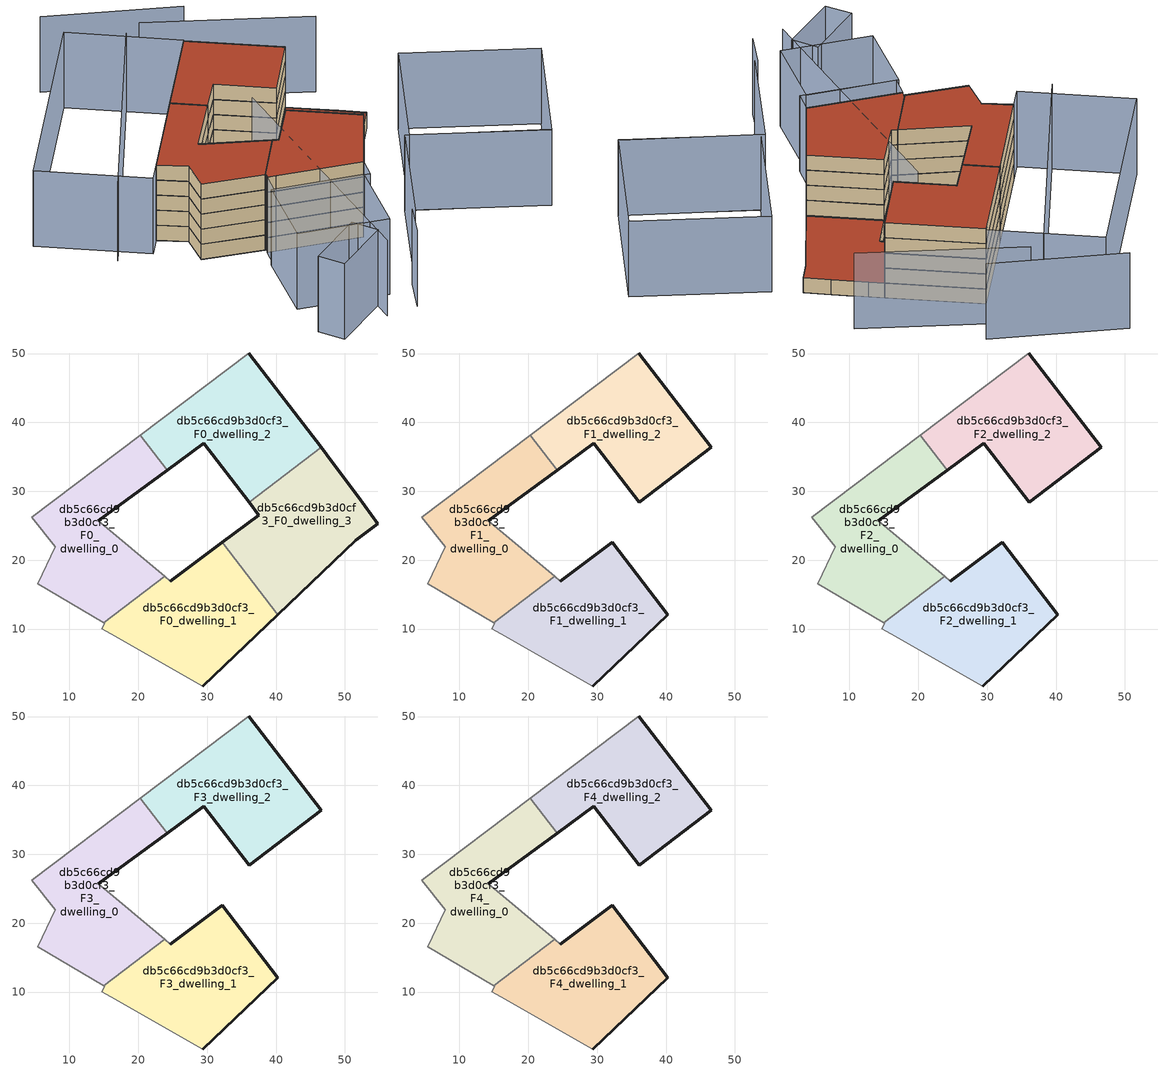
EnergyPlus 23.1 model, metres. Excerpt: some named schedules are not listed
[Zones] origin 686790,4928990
db5c66cd9b3d0cf3_F0_dwelling_0
 floor ground (EU_floor_Construction): 23.81,17.64 14.2,25.74 24.18,33.04 20.27,38.16 4.49,26.24 7.96,21.97 5.38,16.6 14.99,10.89 z0
 wall outside (EU_wall_Construction): 24.18,33.04 14.2,25.74 z0:3
 wall adiabatic (EU_wall_Construction): 14.2,25.74 23.81,17.64 / 14.99,10.89 5.38,16.6 7.96,21.97 4.49,26.24 20.27,38.16 z0:3
 wall to db5c66cd9b3d0cf3_F0_dwelling_2 (EU_wall_Construction): 20.27,38.16 24.18,33.04 z0:3
 wall to db5c66cd9b3d0cf3_F0_dwelling_1 (EU_wall_Construction): 23.81,17.64 14.99,10.89 z0:3
db5c66cd9b3d0cf3_F0_dwelling_1
 floor ground (EU_floor_Construction): 40.23,12.06 32.19,22.58 24.65,16.93 23.81,17.64 14.99,10.89 15.14,10.8 14.68,10.02 15.98,9.28 29.37,1.72 z0
 wall outside (EU_wall_Construction): 24.65,16.93 32.19,22.58 / 40.23,12.06 29.37,1.72 z0:3
 wall adiabatic (EU_wall_Construction): 29.37,1.72 15.98,9.28 14.68,10.02 15.14,10.8 14.99,10.89 / 23.81,17.64 24.65,16.93 z0:3
 wall to db5c66cd9b3d0cf3_F0_dwelling_3 (EU_wall_Construction): 32.19,22.58 40.23,12.06 z0:3
db5c66cd9b3d0cf3_F0_dwelling_2
 floor ground (EU_floor_Construction): 46.54,36.39 36.06,50.08 20.27,38.16 24.18,33.04 29.51,36.94 36.07,28.39 z0
 wall outside (EU_wall_Construction): 36.06,50.08 46.54,36.39 / 36.07,28.39 29.51,36.94 24.18,33.04 z0:3
 wall adiabatic (EU_wall_Construction): 20.27,38.16 36.06,50.08 z0:3
 wall to db5c66cd9b3d0cf3_F0_dwelling_3 (EU_wall_Construction): 46.54,36.39 36.07,28.39 z0:3
db5c66cd9b3d0cf3_F0_dwelling_3
 floor ground (EU_floor_Construction): 51.59,22.86 54.79,25.31 51.96,29.21 48.17,34.25 46.54,36.39 36.07,28.39 37.49,26.54 32.19,22.58 40.23,12.06 z0
 wall outside (EU_wall_Construction): 32.19,22.58 37.49,26.54 36.07,28.39 / 46.54,36.39 48.17,34.25 51.96,29.21 54.79,25.31 51.59,22.86 40.23,12.06 z0:3
 roof outside (EU_roof_Construction): 48.17,34.25 51.96,29.21 54.79,25.31 51.59,22.86 40.23,12.06 32.19,22.58 37.49,26.54 36.07,28.39 46.54,36.39 z3
db5c66cd9b3d0cf3_F1_dwelling_0
 floor to db5c66cd9b3d0cf3_F0_dwelling_0 (EU_floor_Construction): 23.81,17.64 14.2,25.74 24.18,33.04 20.27,38.16 4.49,26.24 7.96,21.97 5.38,16.6 14.99,10.89 z3
 wall outside (EU_wall_Construction): 24.18,33.04 14.2,25.74 z3:6
 wall adiabatic (EU_wall_Construction): 14.2,25.74 23.81,17.64 / 14.99,10.89 5.38,16.6 7.96,21.97 4.49,26.24 20.27,38.16 z3:6
 wall to db5c66cd9b3d0cf3_F1_dwelling_2 (EU_wall_Construction): 20.27,38.16 24.18,33.04 z3:6
 wall to db5c66cd9b3d0cf3_F1_dwelling_1 (EU_wall_Construction): 23.81,17.64 14.99,10.89 z3:6
db5c66cd9b3d0cf3_F1_dwelling_1
 floor to db5c66cd9b3d0cf3_F0_dwelling_1 (EU_floor_Construction): 40.23,12.06 32.19,22.58 24.65,16.93 23.81,17.64 14.99,10.89 15.14,10.8 14.68,10.02 15.98,9.28 29.37,1.72 z3
 wall outside (EU_wall_Construction): 24.65,16.93 32.19,22.58 40.23,12.06 29.37,1.72 z3:6
 wall adiabatic (EU_wall_Construction): 29.37,1.72 15.98,9.28 14.68,10.02 15.14,10.8 14.99,10.89 / 23.81,17.64 24.65,16.93 z3:6
db5c66cd9b3d0cf3_F1_dwelling_2
 floor to db5c66cd9b3d0cf3_F0_dwelling_2 (EU_floor_Construction): 46.54,36.39 36.06,50.08 20.27,38.16 24.18,33.04 29.51,36.94 36.07,28.39 z3
 wall outside (EU_wall_Construction): 36.06,50.08 46.54,36.39 36.07,28.39 29.51,36.94 24.18,33.04 z3:6
 wall adiabatic (EU_wall_Construction): 20.27,38.16 36.06,50.08 z3:6
db5c66cd9b3d0cf3_F2_dwelling_0
 floor to db5c66cd9b3d0cf3_F1_dwelling_0 (EU_floor_Construction): 23.81,17.64 14.2,25.74 24.18,33.04 20.27,38.16 4.49,26.24 7.96,21.97 5.38,16.6 14.99,10.89 z6
 wall outside (EU_wall_Construction): 24.18,33.04 14.2,25.74 z6:9
 wall adiabatic (EU_wall_Construction): 14.2,25.74 23.81,17.64 / 14.99,10.89 5.38,16.6 7.96,21.97 4.49,26.24 20.27,38.16 z6:9
 wall to db5c66cd9b3d0cf3_F2_dwelling_2 (EU_wall_Construction): 20.27,38.16 24.18,33.04 z6:9
 wall to db5c66cd9b3d0cf3_F2_dwelling_1 (EU_wall_Construction): 23.81,17.64 14.99,10.89 z6:9
db5c66cd9b3d0cf3_F2_dwelling_1
 floor to db5c66cd9b3d0cf3_F1_dwelling_1 (EU_floor_Construction): 40.23,12.06 32.19,22.58 24.65,16.93 23.81,17.64 14.99,10.89 15.14,10.8 14.68,10.02 15.98,9.28 29.37,1.72 z6
 wall outside (EU_wall_Construction): 24.65,16.93 32.19,22.58 40.23,12.06 29.37,1.72 z6:9
 wall adiabatic (EU_wall_Construction): 29.37,1.72 15.98,9.28 14.68,10.02 15.14,10.8 14.99,10.89 / 23.81,17.64 24.65,16.93 z6:9
db5c66cd9b3d0cf3_F2_dwelling_2
 floor to db5c66cd9b3d0cf3_F1_dwelling_2 (EU_floor_Construction): 46.54,36.39 36.06,50.08 20.27,38.16 24.18,33.04 29.51,36.94 36.07,28.39 z6
 wall outside (EU_wall_Construction): 36.06,50.08 46.54,36.39 36.07,28.39 29.51,36.94 24.18,33.04 z6:9
 wall adiabatic (EU_wall_Construction): 20.27,38.16 36.06,50.08 z6:9
db5c66cd9b3d0cf3_F3_dwelling_0
 floor to db5c66cd9b3d0cf3_F2_dwelling_0 (EU_floor_Construction): 23.81,17.64 14.2,25.74 24.18,33.04 20.27,38.16 4.49,26.24 7.96,21.97 5.38,16.6 14.99,10.89 z9
 wall outside (EU_wall_Construction): 24.18,33.04 14.2,25.74 z9:12
 wall adiabatic (EU_wall_Construction): 14.2,25.74 23.81,17.64 / 14.99,10.89 5.38,16.6 7.96,21.97 4.49,26.24 20.27,38.16 z9:12
 wall to db5c66cd9b3d0cf3_F3_dwelling_2 (EU_wall_Construction): 20.27,38.16 24.18,33.04 z9:12
 wall to db5c66cd9b3d0cf3_F3_dwelling_1 (EU_wall_Construction): 23.81,17.64 14.99,10.89 z9:12
db5c66cd9b3d0cf3_F3_dwelling_1
 floor to db5c66cd9b3d0cf3_F2_dwelling_1 (EU_floor_Construction): 40.23,12.06 32.19,22.58 24.65,16.93 23.81,17.64 14.99,10.89 15.14,10.8 14.68,10.02 15.98,9.28 29.37,1.72 z9
 wall outside (EU_wall_Construction): 24.65,16.93 32.19,22.58 40.23,12.06 29.37,1.72 z9:12
 wall adiabatic (EU_wall_Construction): 29.37,1.72 15.98,9.28 14.68,10.02 15.14,10.8 14.99,10.89 / 23.81,17.64 24.65,16.93 z9:12
db5c66cd9b3d0cf3_F3_dwelling_2
 floor to db5c66cd9b3d0cf3_F2_dwelling_2 (EU_floor_Construction): 46.54,36.39 36.06,50.08 20.27,38.16 24.18,33.04 29.51,36.94 36.07,28.39 z9
 wall outside (EU_wall_Construction): 36.06,50.08 46.54,36.39 36.07,28.39 29.51,36.94 24.18,33.04 z9:12
 wall adiabatic (EU_wall_Construction): 20.27,38.16 36.06,50.08 z9:12
db5c66cd9b3d0cf3_F4_dwelling_0
 floor to db5c66cd9b3d0cf3_F3_dwelling_0 (EU_floor_Construction): 23.81,17.64 14.2,25.74 24.18,33.04 20.27,38.16 4.49,26.24 7.96,21.97 5.38,16.6 14.99,10.89 z12
 wall outside (EU_wall_Construction): 24.18,33.04 14.2,25.74 z12:15
 wall adiabatic (EU_wall_Construction): 14.2,25.74 23.81,17.64 / 14.99,10.89 5.38,16.6 7.96,21.97 4.49,26.24 20.27,38.16 z12:15
 wall to db5c66cd9b3d0cf3_F4_dwelling_2 (EU_wall_Construction): 20.27,38.16 24.18,33.04 z12:15
 wall to db5c66cd9b3d0cf3_F4_dwelling_1 (EU_wall_Construction): 23.81,17.64 14.99,10.89 z12:15
 roof outside (EU_roof_Construction): 20.27,38.16 24.18,33.04 14.2,25.74 23.81,17.64 14.99,10.89 5.38,16.6 7.96,21.97 4.49,26.24 z15
db5c66cd9b3d0cf3_F4_dwelling_1
 floor to db5c66cd9b3d0cf3_F3_dwelling_1 (EU_floor_Construction): 40.23,12.06 32.19,22.58 24.65,16.93 23.81,17.64 14.99,10.89 15.14,10.8 14.68,10.02 15.98,9.28 29.37,1.72 z12
 wall outside (EU_wall_Construction): 24.65,16.93 32.19,22.58 40.23,12.06 29.37,1.72 z12:15
 wall adiabatic (EU_wall_Construction): 29.37,1.72 15.98,9.28 14.68,10.02 15.14,10.8 14.99,10.89 / 23.81,17.64 24.65,16.93 z12:15
 roof outside (EU_roof_Construction): 32.19,22.58 40.23,12.06 29.37,1.72 15.98,9.28 14.68,10.02 15.14,10.8 14.99,10.89 23.81,17.64 24.65,16.93 z15
db5c66cd9b3d0cf3_F4_dwelling_2
 floor to db5c66cd9b3d0cf3_F3_dwelling_2 (EU_floor_Construction): 46.54,36.39 36.06,50.08 20.27,38.16 24.18,33.04 29.51,36.94 36.07,28.39 z12
 wall outside (EU_wall_Construction): 36.06,50.08 46.54,36.39 36.07,28.39 29.51,36.94 24.18,33.04 z12:15
 wall adiabatic (EU_wall_Construction): 20.27,38.16 36.06,50.08 z12:15
 roof outside (EU_roof_Construction): 36.06,50.08 46.54,36.39 36.07,28.39 29.51,36.94 24.18,33.04 20.27,38.16 z15
shading: 31.12,58.67 -4.65,26.45 / 19.91,-19.86 24.3,-14.52 / 31.01,29.18 14.28,-18.27 / 24.68,-14.83 40.27,2.59 / 40.27,2.59 58.75,-13.95 / 57.03,39.4 34.96,59.4 / 43.97,57.66 24.79,72.72 / 36.23,50.21 1.14,23.71 / 1.14,23.71 -11.12,39.95 / -11.12,39.95 23.97,66.45 / 23.97,66.45 36.23,50.21 / 2.62,-13.37 14.23,-10.05 / 14.23,-10.05 15.61,-14.89 / 15.61,-14.89 4,-18.22 / 4,-18.22 2.62,-13.37 / 12.32,6.88 26.6,-0.98 / 26.6,-0.98 19.51,-13.86 / 19.51,-13.86 5.23,-6 / 5.23,-6 12.32,6.88 / 14.62,10.06 29.37,1.72 / 29.37,1.72 27.46,-1.66 / 27.46,-1.66 12.71,6.67 / 12.71,6.67 14.62,10.06 / 40.84,2.08 58.18,21.19 / 58.18,21.19 76.01,5.01 / 76.01,5.01 58.67,-14.1 / 58.67,-14.1 40.84,2.08 z0:15
[Building]
EU S2 Campaign: North Axis=0; Terrain=City; Solar Distribution=FullExterior
[Site:Location]
Bologna: Latitude=44.5; Longitude=11.25; Time Zone=1; Elevation=37
[SizingPeriod:WeatherFileDays]
AnnualSizingPeriod: Begin Month=1; Begin Day of Month=1; End Month=12; End Day of Month=31; Day of Week for Start Day=Monday; Use Weather File Daylight Saving Period=No; Use Weather File Rain and Snow Indicators=No
[MATERIAL]
EU_InternalMass_Material: Roughness=MediumRough; Thickness=0.1; Conductivity=1; Density=1800; Specific Heat=900; Thermal Absorptance=0.9; Solar Absorptance=0.7; Visible Absorptance=0.7
[MATERIAL:NOMASS] Roughness=MediumRough; Thermal Absorptance=0.9; Solar Absorptance=0.7; Visible Absorptance=0.7
Name | Thermal Resistance
EU_wall_NoMass | 0.905828
EU_roof_NoMass | 0.37593
EU_floor_NoMass | 0.67114
[CONSTRUCTION]
EU_wall_Construction: EU_wall_NoMass
EU_roof_Construction: EU_roof_NoMass
EU_floor_Construction: EU_floor_NoMass
EU_InternalMass_Construction: EU_InternalMass_Material
[ZONE] Type=1; Multiplier=1; Ceiling Height=autocalculate; Floor Area=autocalculate; Part of Total Floor Area=Yes
Name | Volume
db5c66cd9b3d0cf3_F0_dwelling_0 | 811.865
db5c66cd9b3d0cf3_F1_dwelling_0; db5c66cd9b3d0cf3_F2_dwelling_0; db5c66cd9b3d0cf3_F3_dwelling_0; db5c66cd9b3d0cf3_F4_dwelling_0 | 811.868
db5c66cd9b3d0cf3_F0_dwelling_1 | 811.838
db5c66cd9b3d0cf3_F1_dwelling_1; db5c66cd9b3d0cf3_F2_dwelling_1; db5c66cd9b3d0cf3_F3_dwelling_1; db5c66cd9b3d0cf3_F4_dwelling_1 | 811.84
db5c66cd9b3d0cf3_F0_dwelling_2; db5c66cd9b3d0cf3_F1_dwelling_2; db5c66cd9b3d0cf3_F2_dwelling_2; db5c66cd9b3d0cf3_F3_dwelling_2; db5c66cd9b3d0cf3_F4_dwelling_2 | 811.887
db5c66cd9b3d0cf3_F0_dwelling_3 | 811.872
[INTERNALMASS] Construction=EU_InternalMass_Construction
Name | Zone or ZoneList | Surface Area
db5c66cd9b3d0cf3_F0_dwelling_0_EU_InternalMass | db5c66cd9b3d0cf3_F0_dwelling_0 | 270.622
db5c66cd9b3d0cf3_F0_dwelling_1_EU_InternalMass | db5c66cd9b3d0cf3_F0_dwelling_1 | 270.616
db5c66cd9b3d0cf3_F0_dwelling_2_EU_InternalMass | db5c66cd9b3d0cf3_F0_dwelling_2 | 270.629
db5c66cd9b3d0cf3_F0_dwelling_3_EU_InternalMass | db5c66cd9b3d0cf3_F0_dwelling_3 | 270.624
db5c66cd9b3d0cf3_F1_dwelling_0_EU_InternalMass | db5c66cd9b3d0cf3_F1_dwelling_0 | 360.834
db5c66cd9b3d0cf3_F1_dwelling_1_EU_InternalMass | db5c66cd9b3d0cf3_F1_dwelling_1 | 360.829
db5c66cd9b3d0cf3_F1_dwelling_2_EU_InternalMass | db5c66cd9b3d0cf3_F1_dwelling_2 | 360.832
db5c66cd9b3d0cf3_F2_dwelling_0_EU_InternalMass | db5c66cd9b3d0cf3_F2_dwelling_0 | 360.834
db5c66cd9b3d0cf3_F2_dwelling_1_EU_InternalMass | db5c66cd9b3d0cf3_F2_dwelling_1 | 360.829
db5c66cd9b3d0cf3_F2_dwelling_2_EU_InternalMass | db5c66cd9b3d0cf3_F2_dwelling_2 | 360.832
db5c66cd9b3d0cf3_F3_dwelling_0_EU_InternalMass | db5c66cd9b3d0cf3_F3_dwelling_0 | 360.834
db5c66cd9b3d0cf3_F3_dwelling_1_EU_InternalMass | db5c66cd9b3d0cf3_F3_dwelling_1 | 360.829
db5c66cd9b3d0cf3_F3_dwelling_2_EU_InternalMass | db5c66cd9b3d0cf3_F3_dwelling_2 | 360.832
db5c66cd9b3d0cf3_F4_dwelling_0_EU_InternalMass | db5c66cd9b3d0cf3_F4_dwelling_0 | 360.834
db5c66cd9b3d0cf3_F4_dwelling_1_EU_InternalMass | db5c66cd9b3d0cf3_F4_dwelling_1 | 360.829
db5c66cd9b3d0cf3_F4_dwelling_2_EU_InternalMass | db5c66cd9b3d0cf3_F4_dwelling_2 | 360.832
[OTHEREQUIPMENT] Fuel Type=Electricity; Design Level Calculation Method=Watts/Area; Power per Zone Floor Area=1; Fraction Latent=0; Fraction Radiant=0; Fraction Lost=0; Carbon Dioxide Generation Rate=0; EndUse Subcategory=EU_Step8_InternalGains
Name | Zone or ZoneList or Space or SpaceList | Schedule
EU_Step8_InternalGain_db5c66cd9b3d0cf3_F0_dwelling_0_f000 | db5c66cd9b3d0cf3_F0_dwelling_0 | EU_Step8_GainSchedule_db5c66cd9b3d0cf3_F0_dwelling_0_f000
EU_Step8_InternalGain_db5c66cd9b3d0cf3_F0_dwelling_1_f000 | db5c66cd9b3d0cf3_F0_dwelling_1 | EU_Step8_GainSchedule_db5c66cd9b3d0cf3_F0_dwelling_1_f000
EU_Step8_InternalGain_db5c66cd9b3d0cf3_F0_dwelling_2_f000 | db5c66cd9b3d0cf3_F0_dwelling_2 | EU_Step8_GainSchedule_db5c66cd9b3d0cf3_F0_dwelling_2_f000
EU_Step8_InternalGain_db5c66cd9b3d0cf3_F0_dwelling_3_f000 | db5c66cd9b3d0cf3_F0_dwelling_3 | EU_Step8_GainSchedule_db5c66cd9b3d0cf3_F0_dwelling_3_f000
EU_Step8_InternalGain_db5c66cd9b3d0cf3_F1_dwelling_0_f000 | db5c66cd9b3d0cf3_F1_dwelling_0 | EU_Step8_GainSchedule_db5c66cd9b3d0cf3_F1_dwelling_0_f000
EU_Step8_InternalGain_db5c66cd9b3d0cf3_F1_dwelling_1_f000 | db5c66cd9b3d0cf3_F1_dwelling_1 | EU_Step8_GainSchedule_db5c66cd9b3d0cf3_F1_dwelling_1_f000
EU_Step8_InternalGain_db5c66cd9b3d0cf3_F1_dwelling_2_f000 | db5c66cd9b3d0cf3_F1_dwelling_2 | EU_Step8_GainSchedule_db5c66cd9b3d0cf3_F1_dwelling_2_f000
EU_Step8_InternalGain_db5c66cd9b3d0cf3_F2_dwelling_0_f000 | db5c66cd9b3d0cf3_F2_dwelling_0 | EU_Step8_GainSchedule_db5c66cd9b3d0cf3_F2_dwelling_0_f000
EU_Step8_InternalGain_db5c66cd9b3d0cf3_F2_dwelling_1_f000 | db5c66cd9b3d0cf3_F2_dwelling_1 | EU_Step8_GainSchedule_db5c66cd9b3d0cf3_F2_dwelling_1_f000
EU_Step8_InternalGain_db5c66cd9b3d0cf3_F2_dwelling_2_f000 | db5c66cd9b3d0cf3_F2_dwelling_2 | EU_Step8_GainSchedule_db5c66cd9b3d0cf3_F2_dwelling_2_f000
EU_Step8_InternalGain_db5c66cd9b3d0cf3_F3_dwelling_0_f000 | db5c66cd9b3d0cf3_F3_dwelling_0 | EU_Step8_GainSchedule_db5c66cd9b3d0cf3_F3_dwelling_0_f000
EU_Step8_InternalGain_db5c66cd9b3d0cf3_F3_dwelling_1_f000 | db5c66cd9b3d0cf3_F3_dwelling_1 | EU_Step8_GainSchedule_db5c66cd9b3d0cf3_F3_dwelling_1_f000
EU_Step8_InternalGain_db5c66cd9b3d0cf3_F3_dwelling_2_f000 | db5c66cd9b3d0cf3_F3_dwelling_2 | EU_Step8_GainSchedule_db5c66cd9b3d0cf3_F3_dwelling_2_f000
EU_Step8_InternalGain_db5c66cd9b3d0cf3_F4_dwelling_0_f000 | db5c66cd9b3d0cf3_F4_dwelling_0 | EU_Step8_GainSchedule_db5c66cd9b3d0cf3_F4_dwelling_0_f000
EU_Step8_InternalGain_db5c66cd9b3d0cf3_F4_dwelling_1_f000 | db5c66cd9b3d0cf3_F4_dwelling_1 | EU_Step8_GainSchedule_db5c66cd9b3d0cf3_F4_dwelling_1_f000
EU_Step8_InternalGain_db5c66cd9b3d0cf3_F4_dwelling_2_f000 | db5c66cd9b3d0cf3_F4_dwelling_2 | EU_Step8_GainSchedule_db5c66cd9b3d0cf3_F4_dwelling_2_f000
[ZONEVENTILATION:DESIGNFLOWRATE] Schedule=EU_AlwaysOn; Design Flow Rate Calculation Method=AirChanges/Hour; Air Changes per Hour=0.73129; Ventilation Type=Natural; Fan Pressure Rise=0; Fan Total Efficiency=1; Constant Term Coefficient=1; Temperature Term Coefficient=0; Velocity Term Coefficient=0; Velocity Squared Term Coefficient=0; Minimum Indoor Temperature=-100; Maximum Indoor Temperature=100; Delta Temperature=-100; Minimum Outdoor Temperature=-100; Maximum Outdoor Temperature=100; Maximum Wind Speed=40
Name | Zone or ZoneList or Space or SpaceList
EU_ConstantAir_db5c66cd9b3d0cf3_F0_dwelling_0 | db5c66cd9b3d0cf3_F0_dwelling_0
EU_ConstantAir_db5c66cd9b3d0cf3_F0_dwelling_1 | db5c66cd9b3d0cf3_F0_dwelling_1
EU_ConstantAir_db5c66cd9b3d0cf3_F0_dwelling_2 | db5c66cd9b3d0cf3_F0_dwelling_2
EU_ConstantAir_db5c66cd9b3d0cf3_F0_dwelling_3 | db5c66cd9b3d0cf3_F0_dwelling_3
EU_ConstantAir_db5c66cd9b3d0cf3_F1_dwelling_0 | db5c66cd9b3d0cf3_F1_dwelling_0
EU_ConstantAir_db5c66cd9b3d0cf3_F1_dwelling_1 | db5c66cd9b3d0cf3_F1_dwelling_1
EU_ConstantAir_db5c66cd9b3d0cf3_F1_dwelling_2 | db5c66cd9b3d0cf3_F1_dwelling_2
EU_ConstantAir_db5c66cd9b3d0cf3_F2_dwelling_0 | db5c66cd9b3d0cf3_F2_dwelling_0
EU_ConstantAir_db5c66cd9b3d0cf3_F2_dwelling_1 | db5c66cd9b3d0cf3_F2_dwelling_1
EU_ConstantAir_db5c66cd9b3d0cf3_F2_dwelling_2 | db5c66cd9b3d0cf3_F2_dwelling_2
EU_ConstantAir_db5c66cd9b3d0cf3_F3_dwelling_0 | db5c66cd9b3d0cf3_F3_dwelling_0
EU_ConstantAir_db5c66cd9b3d0cf3_F3_dwelling_1 | db5c66cd9b3d0cf3_F3_dwelling_1
EU_ConstantAir_db5c66cd9b3d0cf3_F3_dwelling_2 | db5c66cd9b3d0cf3_F3_dwelling_2
EU_ConstantAir_db5c66cd9b3d0cf3_F4_dwelling_0 | db5c66cd9b3d0cf3_F4_dwelling_0
EU_ConstantAir_db5c66cd9b3d0cf3_F4_dwelling_1 | db5c66cd9b3d0cf3_F4_dwelling_1
EU_ConstantAir_db5c66cd9b3d0cf3_F4_dwelling_2 | db5c66cd9b3d0cf3_F4_dwelling_2
[HVACTEMPLATE:THERMOSTAT] Constant Heating Setpoint=20; Constant Cooling Setpoint=50
EU_HeatOnly_db5c66cd9b3d0cf3_F0_dwelling_0; EU_HeatOnly_db5c66cd9b3d0cf3_F0_dwelling_1; EU_HeatOnly_db5c66cd9b3d0cf3_F0_dwelling_2; EU_HeatOnly_db5c66cd9b3d0cf3_F0_dwelling_3; EU_HeatOnly_db5c66cd9b3d0cf3_F1_dwelling_0; EU_HeatOnly_db5c66cd9b3d0cf3_F1_dwelling_1; EU_HeatOnly_db5c66cd9b3d0cf3_F1_dwelling_2; EU_HeatOnly_db5c66cd9b3d0cf3_F2_dwelling_0; EU_HeatOnly_db5c66cd9b3d0cf3_F2_dwelling_1; EU_HeatOnly_db5c66cd9b3d0cf3_F2_dwelling_2; EU_HeatOnly_db5c66cd9b3d0cf3_F3_dwelling_0; EU_HeatOnly_db5c66cd9b3d0cf3_F3_dwelling_1; EU_HeatOnly_db5c66cd9b3d0cf3_F3_dwelling_2; EU_HeatOnly_db5c66cd9b3d0cf3_F4_dwelling_0; EU_HeatOnly_db5c66cd9b3d0cf3_F4_dwelling_1; EU_HeatOnly_db5c66cd9b3d0cf3_F4_dwelling_2
